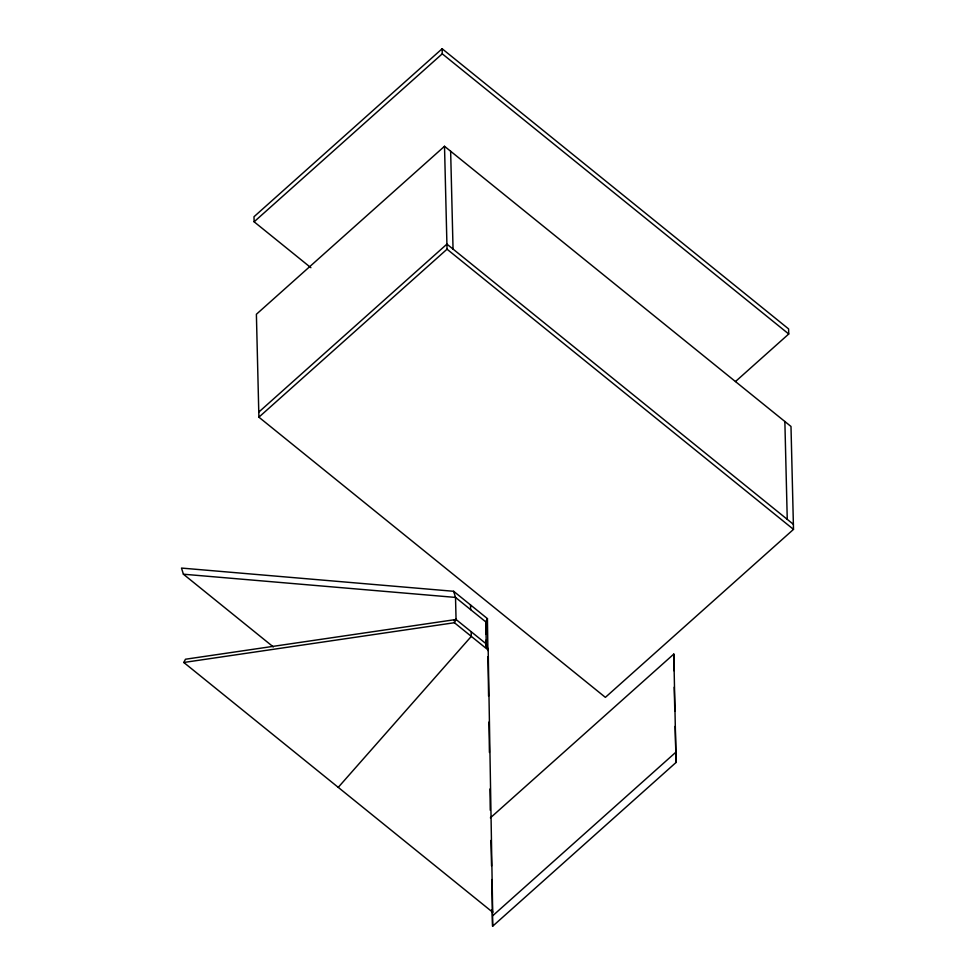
<?xml version="1.0" encoding="UTF-8"?>
<svg xmlns="http://www.w3.org/2000/svg" width="975" height="975" viewBox="0 0 975 975"><rect width="100%" height="100%" fill="white"/><g stroke="black" fill="none" stroke-linecap="round" stroke-linejoin="round"><path stroke-width="1.46" d="M490.376 817.854L673.81 654.079L676.053 762.462L492.619 926.25L491.888 879.572M673.81 654.079L673.81 670.654M183.8 662.476L492.68 912.247L488.195 650.045L486.293 643.939L456.056 619.491L185.469 659.234L183.8 662.476L454.411 622.72L456.056 619.491L455.52 597.419L453.643 591.289L181.496 568.072L183.397 574.202L273.329 646.925M453.643 591.289L487.427 618.613L485.757 621.867L485.94 634.03M338.24 787.361L471.303 636.382L471.181 631.715M735.467 381.554L788.738 333.998L788.604 328.928L442.138 48.75L254 216.73L254.122 221.8L310.891 267.698M254.122 221.8L442.26 53.82L442.138 48.75M444.515 146.287L256.388 314.267L258.899 417.178L605.378 697.357L793.504 529.376L790.993 426.465L444.515 146.287L447.038 249.198L793.504 529.376M258.777 412.108L446.916 244.128L793.382 524.306M258.899 417.178L447.038 249.198M492.765 915.696L676.199 751.908M453.716 620.709L456.251 619.052M183.397 574.202L455.52 597.419L485.757 621.867L486.342 646.973M442.26 53.82L788.738 333.998M454.411 622.72L488.195 650.045M491.924 909.797L492.68 912.247M784.863 421.505L787.252 519.346M674.213 687.204L674.81 711.287M675.175 726.338L676.053 762.462M490.925 840.438L491.558 866.019M492.253 911.198L492.619 926.25M450.645 151.247L453.046 249.088M470.535 604.951L470.645 609.643M487.427 618.613L487.902 650.544M487.987 656.638L488.572 696.174M488.962 722.036L489.413 752.456M489.95 788.958L490.267 810.249M486.025 640.112L486.123 646.193"/></g></svg>
